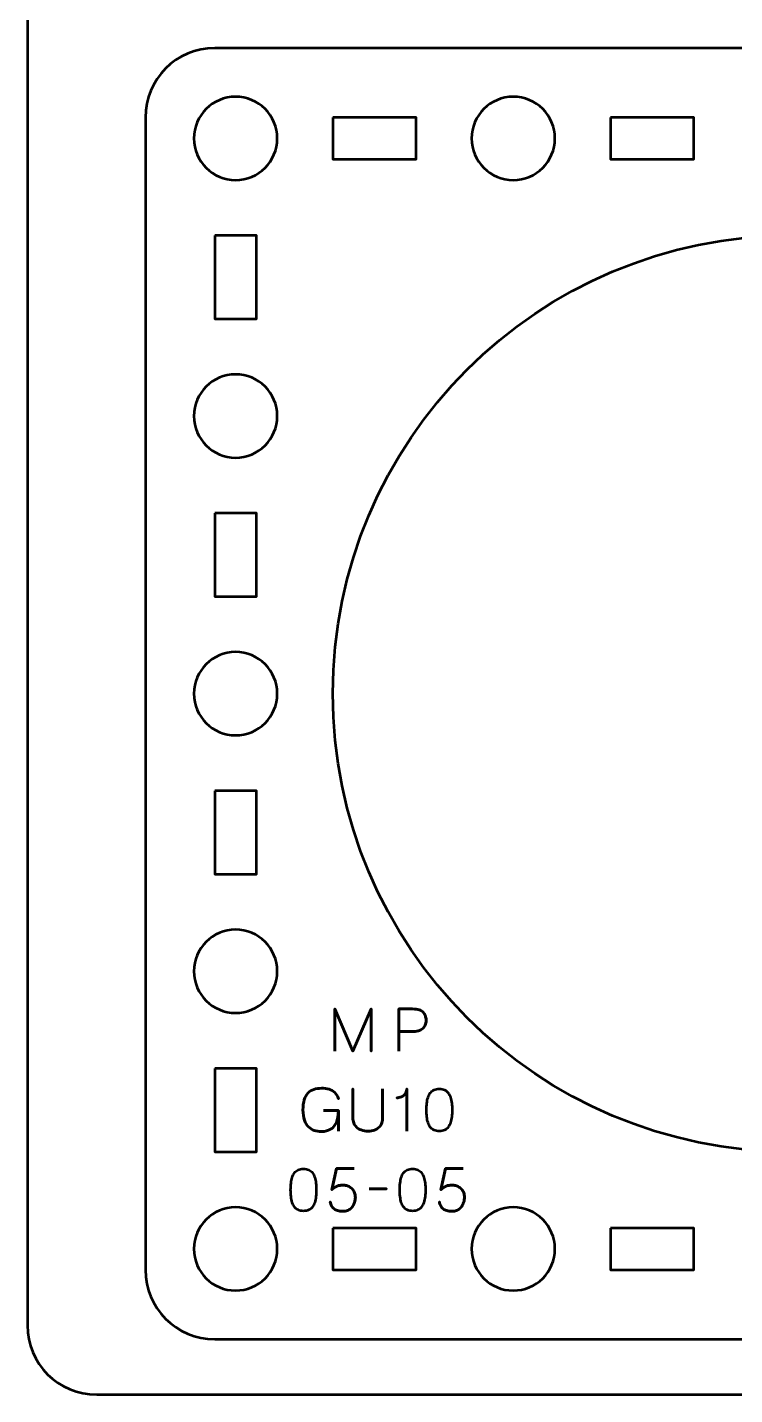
# Model space of a CAD drawing. Header units: centimetres. Extents: x -21 to 0, y -29.7 to 0.
# Drawn here: x -21 to -15.91, y -29.7 to -19.85 of the extents above; entities that cross this region are included whole.
import ezdxf

# ---------------------------------------------------------------- set-up
doc = ezdxf.new("R2010")
doc.units = ezdxf.units.CM
doc.header["$MEASUREMENT"] = 0
doc.layers.add('Layer 1', color=7, linetype='Continuous')

msp = doc.modelspace()

# ---------------------------------------------------------------- linework, layer by layer
at = {"layer": 'Layer 1', "color": 250, "lineweight": 53}
msp.add_ellipse((-15.5, -24.65), major_axis=(0, 3.3), ratio=1, dxfattribs=at)
at = {"layer": 'Layer 1', "color": 22, "lineweight": 53}
msp.add_open_spline([(-21.00003, -29.19996), (-21.00003, -29.19996), (-21.00003, -0.49992), (-21.00003, -0.49992), (-21.00003, -0.49992), (-21.00003, -0.22295), (-20.77694, 0.00004), (-20.49994, 0.00004), (-20.49994, 0.00004), (-20.49994, 0.00004), (-0.50008, 0.00004), (-0.50008, 0.00004), (-0.50008, 0.00004), (-0.22294, 0.00004), (0.00002, -0.22295), (0.00002, -0.49992), (0.00002, -0.49992), (0.00002, -0.49992), (0.00002, -29.19996), (0.00002, -29.19996), (0.00002, -29.19996), (0.00002, -29.47696), (-0.22294, -29.70005), (-0.50008, -29.70005), (-0.50008, -29.70005), (-0.50008, -29.70005), (-20.49994, -29.70005), (-20.49994, -29.70005), (-20.49994, -29.70005), (-20.77694, -29.70005), (-21.00003, -29.47696), (-21.00003, -29.19996)], degree=3, knots=[0, 0, 0, 0, 0.125, 0.125, 0.125, 0.125, 0.25, 0.25, 0.25, 0.25, 0.375, 0.375, 0.375, 0.375, 0.5, 0.5, 0.5, 0.5, 0.625, 0.625, 0.625, 0.625, 0.75, 0.75, 0.75, 0.75, 0.875, 0.875, 0.875, 0.875, 1, 1, 1, 1], dxfattribs=at)
at = {"layer": 'Layer 1', "color": 114, "lineweight": 53}
msp.add_open_spline([(-19.64995, -19.99995), (-19.64995, -19.99995), (-11.35005, -19.99995), (-11.35005, -19.99995), (-11.35005, -19.99995), (-11.07305, -19.99995), (-10.84995, -20.22305), (-10.84995, -20.50005), (-10.84995, -20.50005), (-10.84995, -20.50005), (-10.84995, -28.79995), (-10.84995, -28.79995), (-10.84995, -28.79995), (-10.84995, -29.07695), (-11.07305, -29.30005), (-11.35005, -29.30005), (-11.35005, -29.30005), (-11.35005, -29.30005), (-19.64995, -29.30005), (-19.64995, -29.30005), (-19.64995, -29.30005), (-19.92695, -29.30005), (-20.15005, -29.07695), (-20.15005, -28.79995), (-20.15005, -28.79995), (-20.15005, -28.79995), (-20.15005, -20.50005), (-20.15005, -20.50005), (-20.15005, -20.50005), (-20.15005, -20.22305), (-19.92695, -19.99995), (-19.64995, -19.99995)], degree=3, knots=[0, 0, 0, 0, 0.125, 0.125, 0.125, 0.125, 0.25, 0.25, 0.25, 0.25, 0.375, 0.375, 0.375, 0.375, 0.5, 0.5, 0.5, 0.5, 0.625, 0.625, 0.625, 0.625, 0.75, 0.75, 0.75, 0.75, 0.875, 0.875, 0.875, 0.875, 1, 1, 1, 1], dxfattribs=at)
at = {"layer": 'Layer 1', "lineweight": 53}
for points in [[(-19.20002, -20.64998), (-19.20002, -20.81575), (-19.33425, -20.94998), (-19.50002, -20.94998), (-19.50002, -20.94998), (-19.66568, -20.94998), (-19.80002, -20.81575), (-19.80002, -20.64998), (-19.80002, -20.64998), (-19.80002, -20.48432), (-19.66568, -20.34998), (-19.50002, -20.34998), (-19.50002, -20.34998), (-19.33425, -20.34998), (-19.20002, -20.48432), (-19.20002, -20.64998)], [(-17.19994, -20.64998), (-17.19994, -20.81575), (-17.33432, -20.94998), (-17.49995, -20.94998), (-17.49995, -20.94998), (-17.66572, -20.94998), (-17.79995, -20.81575), (-17.79995, -20.64998), (-17.79995, -20.64998), (-17.79995, -20.48432), (-17.66572, -20.34998), (-17.49995, -20.34998), (-17.49995, -20.34998), (-17.33432, -20.34998), (-17.19994, -20.48432), (-17.19994, -20.64998)], [(-18.8, -20.50005), (-18.8, -20.50005), (-18.2, -20.50005), (-18.2, -20.50005), (-18.2, -20.50005), (-18.2, -20.50005), (-18.2, -20.80005), (-18.2, -20.80005), (-18.2, -20.80005), (-18.2, -20.80005), (-18.8, -20.80005), (-18.8, -20.80005), (-18.8, -20.80005), (-18.8, -20.80005), (-18.8, -20.50005), (-18.8, -20.50005)], [(-16.80004, -20.50005), (-16.80004, -20.50005), (-16.20003, -20.50005), (-16.20003, -20.50005), (-16.20003, -20.50005), (-16.20003, -20.50005), (-16.20003, -20.80005), (-16.20003, -20.80005), (-16.20003, -20.80005), (-16.20003, -20.80005), (-16.80004, -20.80005), (-16.80004, -20.80005), (-16.80004, -20.80005), (-16.80004, -20.80005), (-16.80004, -20.50005), (-16.80004, -20.50005)], [(-19.64995, -21.35), (-19.64995, -21.35), (-19.34995, -21.35), (-19.34995, -21.35), (-19.34995, -21.35), (-19.34995, -21.35), (-19.34995, -21.95), (-19.34995, -21.95), (-19.34995, -21.95), (-19.34995, -21.95), (-19.64995, -21.95), (-19.64995, -21.95), (-19.64995, -21.95), (-19.64995, -21.95), (-19.64995, -21.35), (-19.64995, -21.35)], [(-19.20002, -22.65005), (-19.20002, -22.81568), (-19.33425, -22.95006), (-19.50002, -22.95006), (-19.50002, -22.95006), (-19.66568, -22.95006), (-19.80002, -22.81568), (-19.80002, -22.65005), (-19.80002, -22.65005), (-19.80002, -22.48428), (-19.66568, -22.35005), (-19.50002, -22.35005), (-19.50002, -22.35005), (-19.33425, -22.35005), (-19.20002, -22.48428), (-19.20002, -22.65005)], [(-19.64995, -23.34996), (-19.64995, -23.34996), (-19.34995, -23.34996), (-19.34995, -23.34996), (-19.34995, -23.34996), (-19.34995, -23.34996), (-19.34995, -23.94997), (-19.34995, -23.94997), (-19.34995, -23.94997), (-19.34995, -23.94997), (-19.64995, -23.94997), (-19.64995, -23.94997), (-19.64995, -23.94997), (-19.64995, -23.94997), (-19.64995, -23.34996), (-19.64995, -23.34996)], [(-19.20002, -24.64999), (-19.20002, -24.81564), (-19.33425, -24.94998), (-19.50002, -24.94998), (-19.50002, -24.94998), (-19.66568, -24.94998), (-19.80002, -24.81564), (-19.80002, -24.64999), (-19.80002, -24.64999), (-19.80002, -24.48436), (-19.66568, -24.34998), (-19.50002, -24.34998), (-19.50002, -24.34998), (-19.33425, -24.34998), (-19.20002, -24.48436), (-19.20002, -24.64999)], [(-19.64995, -25.35003), (-19.64995, -25.35003), (-19.34995, -25.35003), (-19.34995, -25.35003), (-19.34995, -25.35003), (-19.34995, -25.35003), (-19.34995, -25.95003), (-19.34995, -25.95003), (-19.34995, -25.95003), (-19.34995, -25.95003), (-19.64995, -25.95003), (-19.64995, -25.95003), (-19.64995, -25.95003), (-19.64995, -25.95003), (-19.64995, -25.35003), (-19.64995, -25.35003)], [(-19.20002, -26.64994), (-19.20002, -26.81571), (-19.33425, -26.94995), (-19.50002, -26.94995), (-19.50002, -26.94995), (-19.66568, -26.94995), (-19.80002, -26.81571), (-19.80002, -26.64994), (-19.80002, -26.64994), (-19.80002, -26.48428), (-19.66568, -26.34994), (-19.50002, -26.34994), (-19.50002, -26.34994), (-19.33425, -26.34994), (-19.20002, -26.48428), (-19.20002, -26.64994)], [(-19.64995, -27.35), (-19.64995, -27.35), (-19.34995, -27.35), (-19.34995, -27.35), (-19.34995, -27.35), (-19.34995, -27.35), (-19.34995, -27.95), (-19.34995, -27.95), (-19.34995, -27.95), (-19.34995, -27.95), (-19.64995, -27.95), (-19.64995, -27.95), (-19.64995, -27.95), (-19.64995, -27.95), (-19.64995, -27.35), (-19.64995, -27.35)], [(-19.20002, -28.65002), (-19.20002, -28.81565), (-19.33425, -28.95002), (-19.50002, -28.95002), (-19.50002, -28.95002), (-19.66568, -28.95002), (-19.80002, -28.81565), (-19.80002, -28.65002), (-19.80002, -28.65002), (-19.80002, -28.48425), (-19.66568, -28.35002), (-19.50002, -28.35002), (-19.50002, -28.35002), (-19.33425, -28.35002), (-19.20002, -28.48425), (-19.20002, -28.65002)], [(-17.19994, -28.65002), (-17.19994, -28.81565), (-17.33432, -28.95002), (-17.49995, -28.95002), (-17.49995, -28.95002), (-17.66572, -28.95002), (-17.79995, -28.81565), (-17.79995, -28.65002), (-17.79995, -28.65002), (-17.79995, -28.48425), (-17.66572, -28.35002), (-17.49995, -28.35002), (-17.49995, -28.35002), (-17.33432, -28.35002), (-17.19994, -28.48425), (-17.19994, -28.65002)], [(-18.8, -28.49995), (-18.8, -28.49995), (-18.2, -28.49995), (-18.2, -28.49995), (-18.2, -28.49995), (-18.2, -28.49995), (-18.2, -28.79995), (-18.2, -28.79995), (-18.2, -28.79995), (-18.2, -28.79995), (-18.8, -28.79995), (-18.8, -28.79995), (-18.8, -28.79995), (-18.8, -28.79995), (-18.8, -28.49995), (-18.8, -28.49995)], [(-16.80004, -28.49995), (-16.80004, -28.49995), (-16.20003, -28.49995), (-16.20003, -28.49995), (-16.20003, -28.49995), (-16.20003, -28.49995), (-16.20003, -28.79995), (-16.20003, -28.79995), (-16.20003, -28.79995), (-16.20003, -28.79995), (-16.80004, -28.79995), (-16.80004, -28.79995), (-16.80004, -28.79995), (-16.80004, -28.79995), (-16.80004, -28.49995), (-16.80004, -28.49995)]]:
    msp.add_open_spline(points, degree=3, knots=[0, 0, 0, 0, 0.25, 0.25, 0.25, 0.25, 0.5, 0.5, 0.5, 0.5, 0.75, 0.75, 0.75, 0.75, 1, 1, 1, 1], dxfattribs=at)
at = {"layer": 'Layer 1', "color": 30, "lineweight": 53}
for points, knots in [([(-18.78599, -27.22662), (-18.78599, -27.22662), (-18.78599, -26.9214), (-18.78599, -26.9214), (-18.78599, -26.9214), (-18.78599, -26.9214), (-18.65476, -27.22662), (-18.65476, -27.22662), (-18.65476, -27.22662), (-18.65476, -27.22662), (-18.5231, -26.9214), (-18.5231, -26.9214), (-18.5231, -26.9214), (-18.5231, -26.9214), (-18.5231, -27.22662), (-18.5231, -27.22662), (-18.5231, -27.22662), (-18.5231, -27.22662), (-18.5231, -26.9214), (-18.5231, -26.9214), (-18.5231, -26.9214), (-18.5231, -26.9214), (-18.65476, -27.22662), (-18.65476, -27.22662), (-18.65476, -27.22662), (-18.65476, -27.22662), (-18.78599, -26.9214), (-18.78599, -26.9214), (-18.78599, -26.9214), (-18.78599, -26.9214), (-18.78599, -27.22662), (-18.78599, -27.22662)], [0, 0, 0, 0, 0.125, 0.125, 0.125, 0.125, 0.25, 0.25, 0.25, 0.25, 0.375, 0.375, 0.375, 0.375, 0.5, 0.5, 0.5, 0.5, 0.625, 0.625, 0.625, 0.625, 0.75, 0.75, 0.75, 0.75, 0.875, 0.875, 0.875, 0.875, 1, 1, 1, 1]), ([(-18.32329, -27.22662), (-18.32329, -27.22662), (-18.32329, -26.9214), (-18.32329, -26.9214), (-18.32329, -26.9214), (-18.32329, -26.9214), (-18.22592, -26.9214), (-18.22592, -26.9214), (-18.22592, -26.9214), (-18.20645, -26.92147), (-18.19044, -26.92366), (-18.17781, -26.92789), (-18.17781, -26.92789), (-18.16525, -26.93205), (-18.15537, -26.93784), (-18.14824, -26.94518), (-18.14824, -26.94518), (-18.14112, -26.95244), (-18.13604, -26.96077), (-18.13293, -26.97015), (-18.13293, -26.97015), (-18.1299, -26.97954), (-18.12814, -26.98934), (-18.12771, -26.99972), (-18.12771, -26.99972), (-18.12722, -27.01009), (-18.12842, -27.02025), (-18.13124, -27.03012), (-18.13124, -27.03012), (-18.13413, -27.04), (-18.139, -27.04896), (-18.14599, -27.05701), (-18.14599, -27.05701), (-18.1529, -27.06505), (-18.16228, -27.07147), (-18.17407, -27.0762), (-18.17407, -27.0762), (-18.18585, -27.08099), (-18.20045, -27.08339), (-18.21788, -27.08353), (-18.21788, -27.08353), (-18.21788, -27.08353), (-18.32329, -27.08353), (-18.32329, -27.08353), (-18.32329, -27.08353), (-18.32329, -27.08353), (-18.21788, -27.08353), (-18.21788, -27.08353), (-18.21788, -27.08353), (-18.20081, -27.08339), (-18.18634, -27.08099), (-18.17463, -27.0762), (-18.17463, -27.0762), (-18.16285, -27.07147), (-18.15346, -27.06505), (-18.14641, -27.05701), (-18.14641, -27.05701), (-18.13942, -27.04896), (-18.13441, -27.04), (-18.13145, -27.03012), (-18.13145, -27.03012), (-18.12849, -27.02025), (-18.12722, -27.01009), (-18.12771, -26.99972), (-18.12771, -26.99972), (-18.12814, -26.98934), (-18.1299, -26.97954), (-18.13307, -26.97015), (-18.13307, -26.97015), (-18.13618, -26.96077), (-18.1414, -26.95244), (-18.14853, -26.94518), (-18.14853, -26.94518), (-18.15572, -26.93784), (-18.1656, -26.93205), (-18.17816, -26.92789), (-18.17816, -26.92789), (-18.19079, -26.92366), (-18.20666, -26.92147), (-18.22592, -26.9214), (-18.22592, -26.9214), (-18.22592, -26.9214), (-18.32329, -26.9214), (-18.32329, -26.9214), (-18.32329, -26.9214), (-18.32329, -26.9214), (-18.32329, -27.22662), (-18.32329, -27.22662)], [0, 0, 0, 0, 0.0454545, 0.0454545, 0.0454545, 0.0454545, 0.0909091, 0.0909091, 0.0909091, 0.0909091, 0.1363636, 0.1363636, 0.1363636, 0.1363636, 0.1818182, 0.1818182, 0.1818182, 0.1818182, 0.2272727, 0.2272727, 0.2272727, 0.2272727, 0.2727273, 0.2727273, 0.2727273, 0.2727273, 0.3181818, 0.3181818, 0.3181818, 0.3181818, 0.3636364, 0.3636364, 0.3636364, 0.3636364, 0.4090909, 0.4090909, 0.4090909, 0.4090909, 0.4545455, 0.4545455, 0.4545455, 0.4545455, 0.5, 0.5, 0.5, 0.5, 0.5454545, 0.5454545, 0.5454545, 0.5454545, 0.5909091, 0.5909091, 0.5909091, 0.5909091, 0.6363636, 0.6363636, 0.6363636, 0.6363636, 0.6818182, 0.6818182, 0.6818182, 0.6818182, 0.7272727, 0.7272727, 0.7272727, 0.7272727, 0.7727273, 0.7727273, 0.7727273, 0.7727273, 0.8181818, 0.8181818, 0.8181818, 0.8181818, 0.8636364, 0.8636364, 0.8636364, 0.8636364, 0.9090909, 0.9090909, 0.9090909, 0.9090909, 0.9545455, 0.9545455, 0.9545455, 0.9545455, 1, 1, 1, 1]), ([(-18.86769, -27.65376), (-18.86769, -27.65376), (-18.7589, -27.65376), (-18.7589, -27.65376), (-18.7589, -27.65376), (-18.75904, -27.68841), (-18.76398, -27.71684), (-18.77386, -27.73899), (-18.77386, -27.73899), (-18.78373, -27.76122), (-18.7977, -27.77759), (-18.81591, -27.78824), (-18.81591, -27.78824), (-18.83411, -27.79883), (-18.8557, -27.80412), (-18.88082, -27.80405), (-18.88082, -27.80405), (-18.89966, -27.80412), (-18.91715, -27.80151), (-18.93331, -27.79607), (-18.93331, -27.79607), (-18.94947, -27.79071), (-18.96365, -27.78196), (-18.97579, -27.7699), (-18.97579, -27.7699), (-18.98792, -27.75783), (-18.99745, -27.74189), (-19.00422, -27.72206), (-19.00422, -27.72206), (-19.01099, -27.70224), (-19.01445, -27.67789), (-19.01459, -27.64911), (-19.01459, -27.64911), (-19.01452, -27.62018), (-19.01149, -27.59577), (-19.00549, -27.57573), (-19.00549, -27.57573), (-18.99942, -27.55576), (-18.99067, -27.53968), (-18.9791, -27.52747), (-18.9791, -27.52747), (-18.9676, -27.51534), (-18.95356, -27.50652), (-18.93705, -27.50101), (-18.93705, -27.50101), (-18.92054, -27.49551), (-18.90184, -27.49283), (-18.88082, -27.4929), (-18.88082, -27.4929), (-18.86085, -27.49283), (-18.84293, -27.4953), (-18.82698, -27.50031), (-18.82698, -27.50031), (-18.81104, -27.50532), (-18.79735, -27.51336), (-18.78592, -27.52444), (-18.78592, -27.52444), (-18.77442, -27.53551), (-18.76546, -27.55012), (-18.7589, -27.56825), (-18.7589, -27.56825), (-18.76546, -27.55012), (-18.77442, -27.53551), (-18.78592, -27.52444), (-18.78592, -27.52444), (-18.79735, -27.51336), (-18.81104, -27.50532), (-18.82698, -27.50031), (-18.82698, -27.50031), (-18.84293, -27.4953), (-18.86085, -27.49283), (-18.88082, -27.4929), (-18.88082, -27.4929), (-18.90184, -27.49283), (-18.92054, -27.49551), (-18.93705, -27.50101), (-18.93705, -27.50101), (-18.95356, -27.50652), (-18.9676, -27.51534), (-18.9791, -27.52747), (-18.9791, -27.52747), (-18.99067, -27.53968), (-18.99942, -27.55576), (-19.00549, -27.57573), (-19.00549, -27.57573), (-19.01149, -27.59577), (-19.01452, -27.62018), (-19.01459, -27.64911), (-19.01459, -27.64911), (-19.01445, -27.67789), (-19.01099, -27.70224), (-19.00422, -27.72206), (-19.00422, -27.72206), (-18.99745, -27.74189), (-18.98792, -27.75783), (-18.97579, -27.7699), (-18.97579, -27.7699), (-18.96365, -27.78196), (-18.94947, -27.79071), (-18.93331, -27.79607), (-18.93331, -27.79607), (-18.91715, -27.80151), (-18.89966, -27.80412), (-18.88082, -27.80405), (-18.88082, -27.80405), (-18.8557, -27.80412), (-18.83411, -27.79883), (-18.81591, -27.78824), (-18.81591, -27.78824), (-18.7977, -27.77759), (-18.78373, -27.76122), (-18.77386, -27.73899), (-18.77386, -27.73899), (-18.76398, -27.71684), (-18.75904, -27.68841), (-18.7589, -27.65376), (-18.7589, -27.65376), (-18.7589, -27.65376), (-18.86769, -27.65376), (-18.86769, -27.65376)], [0, 0, 0, 0, 0.0333333, 0.0333333, 0.0333333, 0.0333333, 0.0666667, 0.0666667, 0.0666667, 0.0666667, 0.1, 0.1, 0.1, 0.1, 0.1333333, 0.1333333, 0.1333333, 0.1333333, 0.1666667, 0.1666667, 0.1666667, 0.1666667, 0.2, 0.2, 0.2, 0.2, 0.2333333, 0.2333333, 0.2333333, 0.2333333, 0.2666667, 0.2666667, 0.2666667, 0.2666667, 0.3, 0.3, 0.3, 0.3, 0.3333333, 0.3333333, 0.3333333, 0.3333333, 0.3666667, 0.3666667, 0.3666667, 0.3666667, 0.4, 0.4, 0.4, 0.4, 0.4333333, 0.4333333, 0.4333333, 0.4333333, 0.4666667, 0.4666667, 0.4666667, 0.4666667, 0.5, 0.5, 0.5, 0.5, 0.5333333, 0.5333333, 0.5333333, 0.5333333, 0.5666667, 0.5666667, 0.5666667, 0.5666667, 0.6, 0.6, 0.6, 0.6, 0.6333333, 0.6333333, 0.6333333, 0.6333333, 0.6666667, 0.6666667, 0.6666667, 0.6666667, 0.7, 0.7, 0.7, 0.7, 0.7333333, 0.7333333, 0.7333333, 0.7333333, 0.7666667, 0.7666667, 0.7666667, 0.7666667, 0.8, 0.8, 0.8, 0.8, 0.8333333, 0.8333333, 0.8333333, 0.8333333, 0.8666667, 0.8666667, 0.8666667, 0.8666667, 0.9, 0.9, 0.9, 0.9, 0.9333333, 0.9333333, 0.9333333, 0.9333333, 0.9666667, 0.9666667, 0.9666667, 0.9666667, 1, 1, 1, 1]), ([(-18.44055, -27.49629), (-18.44055, -27.49636), (-18.44055, -27.49868), (-18.44055, -27.5032), (-18.44055, -27.5032), (-18.44055, -27.50765), (-18.44055, -27.51385), (-18.44055, -27.52176), (-18.44055, -27.52176), (-18.44055, -27.52966), (-18.44055, -27.53869), (-18.44055, -27.54892), (-18.44055, -27.54892), (-18.44055, -27.55915), (-18.44055, -27.57002), (-18.44055, -27.58159), (-18.44055, -27.58159), (-18.44055, -27.59316), (-18.44055, -27.6048), (-18.44055, -27.61665), (-18.44055, -27.61665), (-18.44055, -27.62844), (-18.44055, -27.63987), (-18.44055, -27.65094), (-18.44055, -27.65094), (-18.44055, -27.66202), (-18.44055, -27.67218), (-18.44055, -27.68142), (-18.44055, -27.68142), (-18.44055, -27.69074), (-18.44055, -27.69857), (-18.44055, -27.70499), (-18.44055, -27.70499), (-18.44055, -27.71783), (-18.44253, -27.72996), (-18.44662, -27.74153), (-18.44662, -27.74153), (-18.45071, -27.75311), (-18.45699, -27.76341), (-18.46553, -27.77244), (-18.46553, -27.77244), (-18.47407, -27.78147), (-18.485, -27.7886), (-18.49841, -27.79375), (-18.49841, -27.79375), (-18.51181, -27.7989), (-18.52776, -27.80151), (-18.54638, -27.80151), (-18.54638, -27.80151), (-18.56501, -27.80108), (-18.58117, -27.7984), (-18.59479, -27.79346), (-18.59479, -27.79346), (-18.60847, -27.78845), (-18.61976, -27.78161), (-18.62872, -27.77293), (-18.62872, -27.77293), (-18.63768, -27.76425), (-18.64431, -27.75409), (-18.64869, -27.74259), (-18.64869, -27.74259), (-18.65299, -27.73102), (-18.65518, -27.71853), (-18.65518, -27.70499), (-18.65518, -27.70499), (-18.65518, -27.70499), (-18.65518, -27.49629), (-18.65518, -27.49629), (-18.65518, -27.49629), (-18.65518, -27.49629), (-18.65518, -27.70499), (-18.65518, -27.70499), (-18.65518, -27.70499), (-18.65518, -27.71853), (-18.65299, -27.73102), (-18.64869, -27.74259), (-18.64869, -27.74259), (-18.64431, -27.75409), (-18.63768, -27.76425), (-18.62872, -27.77293), (-18.62872, -27.77293), (-18.61976, -27.78161), (-18.60847, -27.78845), (-18.59479, -27.79346), (-18.59479, -27.79346), (-18.58117, -27.7984), (-18.56501, -27.80108), (-18.54638, -27.80151), (-18.54638, -27.80151), (-18.52776, -27.80151), (-18.51181, -27.7989), (-18.49841, -27.79375), (-18.49841, -27.79375), (-18.485, -27.7886), (-18.47407, -27.78147), (-18.46553, -27.77244), (-18.46553, -27.77244), (-18.45699, -27.76341), (-18.45071, -27.75311), (-18.44662, -27.74153), (-18.44662, -27.74153), (-18.44253, -27.72996), (-18.44055, -27.71783), (-18.44055, -27.70499), (-18.44055, -27.70499), (-18.44055, -27.69857), (-18.44055, -27.69074), (-18.44055, -27.68142), (-18.44055, -27.68142), (-18.44055, -27.67218), (-18.44055, -27.66202), (-18.44055, -27.65094), (-18.44055, -27.65094), (-18.44055, -27.63987), (-18.44055, -27.62844), (-18.44055, -27.61665), (-18.44055, -27.61665), (-18.44055, -27.6048), (-18.44055, -27.59316), (-18.44055, -27.58159), (-18.44055, -27.58159), (-18.44055, -27.57002), (-18.44055, -27.55915), (-18.44055, -27.54892), (-18.44055, -27.54892), (-18.44055, -27.53869), (-18.44055, -27.52966), (-18.44055, -27.52176), (-18.44055, -27.52176), (-18.44055, -27.51385), (-18.44055, -27.50765), (-18.44055, -27.5032), (-18.44055, -27.5032), (-18.44055, -27.49868), (-18.44055, -27.49636), (-18.44055, -27.49629)], [0, 0, 0, 0, 0.0294118, 0.0294118, 0.0294118, 0.0294118, 0.0588235, 0.0588235, 0.0588235, 0.0588235, 0.0882353, 0.0882353, 0.0882353, 0.0882353, 0.1176471, 0.1176471, 0.1176471, 0.1176471, 0.1470588, 0.1470588, 0.1470588, 0.1470588, 0.1764706, 0.1764706, 0.1764706, 0.1764706, 0.2058824, 0.2058824, 0.2058824, 0.2058824, 0.2352941, 0.2352941, 0.2352941, 0.2352941, 0.2647059, 0.2647059, 0.2647059, 0.2647059, 0.2941176, 0.2941176, 0.2941176, 0.2941176, 0.3235294, 0.3235294, 0.3235294, 0.3235294, 0.3529412, 0.3529412, 0.3529412, 0.3529412, 0.3823529, 0.3823529, 0.3823529, 0.3823529, 0.4117647, 0.4117647, 0.4117647, 0.4117647, 0.4411765, 0.4411765, 0.4411765, 0.4411765, 0.4705882, 0.4705882, 0.4705882, 0.4705882, 0.5, 0.5, 0.5, 0.5, 0.5294118, 0.5294118, 0.5294118, 0.5294118, 0.5588235, 0.5588235, 0.5588235, 0.5588235, 0.5882353, 0.5882353, 0.5882353, 0.5882353, 0.6176471, 0.6176471, 0.6176471, 0.6176471, 0.6470588, 0.6470588, 0.6470588, 0.6470588, 0.6764706, 0.6764706, 0.6764706, 0.6764706, 0.7058824, 0.7058824, 0.7058824, 0.7058824, 0.7352941, 0.7352941, 0.7352941, 0.7352941, 0.7647059, 0.7647059, 0.7647059, 0.7647059, 0.7941176, 0.7941176, 0.7941176, 0.7941176, 0.8235294, 0.8235294, 0.8235294, 0.8235294, 0.8529412, 0.8529412, 0.8529412, 0.8529412, 0.8823529, 0.8823529, 0.8823529, 0.8823529, 0.9117647, 0.9117647, 0.9117647, 0.9117647, 0.9411765, 0.9411765, 0.9411765, 0.9411765, 0.9705882, 0.9705882, 0.9705882, 0.9705882, 1, 1, 1, 1]), ([(-18.26698, -27.80193), (-18.26698, -27.80193), (-18.26698, -27.49671), (-18.26698, -27.49671), (-18.26698, -27.49671), (-18.26705, -27.50708), (-18.26889, -27.51597), (-18.27242, -27.52338), (-18.27242, -27.52338), (-18.27587, -27.53086), (-18.28046, -27.537), (-18.2861, -27.54193), (-18.2861, -27.54193), (-18.29175, -27.54687), (-18.29782, -27.55082), (-18.30431, -27.55379), (-18.30431, -27.55379), (-18.3108, -27.55668), (-18.31708, -27.55887), (-18.32315, -27.56021), (-18.32315, -27.56021), (-18.32928, -27.56162), (-18.33451, -27.56247), (-18.33895, -27.56275), (-18.33895, -27.56275), (-18.33451, -27.56247), (-18.32928, -27.56162), (-18.32315, -27.56021), (-18.32315, -27.56021), (-18.31708, -27.55887), (-18.3108, -27.55668), (-18.30431, -27.55379), (-18.30431, -27.55379), (-18.29782, -27.55082), (-18.29175, -27.54687), (-18.2861, -27.54193), (-18.2861, -27.54193), (-18.28046, -27.537), (-18.27587, -27.53086), (-18.27242, -27.52338), (-18.27242, -27.52338), (-18.26889, -27.51597), (-18.26705, -27.50708), (-18.26698, -27.49671), (-18.26698, -27.49671), (-18.26698, -27.49671), (-18.26698, -27.80193), (-18.26698, -27.80193)], [0, 0, 0, 0, 0.0833333, 0.0833333, 0.0833333, 0.0833333, 0.1666667, 0.1666667, 0.1666667, 0.1666667, 0.25, 0.25, 0.25, 0.25, 0.3333333, 0.3333333, 0.3333333, 0.3333333, 0.4166667, 0.4166667, 0.4166667, 0.4166667, 0.5, 0.5, 0.5, 0.5, 0.5833333, 0.5833333, 0.5833333, 0.5833333, 0.6666667, 0.6666667, 0.6666667, 0.6666667, 0.75, 0.75, 0.75, 0.75, 0.8333333, 0.8333333, 0.8333333, 0.8333333, 0.9166667, 0.9166667, 0.9166667, 0.9166667, 1, 1, 1, 1]), ([(-18.03246, -27.80193), (-18.01765, -27.80186), (-18.00488, -27.79925), (-17.99422, -27.79417), (-17.99422, -27.79417), (-17.98364, -27.78909), (-17.97482, -27.78182), (-17.96777, -27.77258), (-17.96777, -27.77258), (-17.96078, -27.76327), (-17.95528, -27.75226), (-17.95119, -27.73956), (-17.95119, -27.73956), (-17.94716, -27.72686), (-17.94427, -27.71296), (-17.94265, -27.69772), (-17.94265, -27.69772), (-17.94095, -27.68248), (-17.94011, -27.66646), (-17.94018, -27.64953), (-17.94018, -27.64953), (-17.94011, -27.63267), (-17.94095, -27.61665), (-17.94265, -27.60148), (-17.94265, -27.60148), (-17.94427, -27.58631), (-17.94716, -27.57234), (-17.95119, -27.55964), (-17.95119, -27.55964), (-17.95528, -27.54701), (-17.96078, -27.53601), (-17.96777, -27.52662), (-17.96777, -27.52662), (-17.97482, -27.51731), (-17.98364, -27.51004), (-17.99422, -27.50496), (-17.99422, -27.50496), (-18.00488, -27.49981), (-18.01765, -27.4972), (-18.03246, -27.49713), (-18.03246, -27.49713), (-18.04728, -27.4972), (-18.06005, -27.49981), (-18.07071, -27.50496), (-18.07071, -27.50496), (-18.08129, -27.51004), (-18.09011, -27.51731), (-18.09716, -27.52662), (-18.09716, -27.52662), (-18.10415, -27.53601), (-18.10965, -27.54701), (-18.11374, -27.55964), (-18.11374, -27.55964), (-18.11777, -27.57234), (-18.12066, -27.58631), (-18.12228, -27.60148), (-18.12228, -27.60148), (-18.12397, -27.61665), (-18.12482, -27.63267), (-18.12475, -27.64953), (-18.12475, -27.64953), (-18.12482, -27.66646), (-18.12397, -27.68248), (-18.12228, -27.69772), (-18.12228, -27.69772), (-18.12066, -27.71296), (-18.11777, -27.72686), (-18.11374, -27.73956), (-18.11374, -27.73956), (-18.10965, -27.75226), (-18.10415, -27.76327), (-18.09716, -27.77258), (-18.09716, -27.77258), (-18.09011, -27.78182), (-18.08129, -27.78909), (-18.07071, -27.79417), (-18.07071, -27.79417), (-18.06005, -27.79925), (-18.04728, -27.80186), (-18.03246, -27.80193)], [0, 0, 0, 0, 0.05, 0.05, 0.05, 0.05, 0.1, 0.1, 0.1, 0.1, 0.15, 0.15, 0.15, 0.15, 0.2, 0.2, 0.2, 0.2, 0.25, 0.25, 0.25, 0.25, 0.3, 0.3, 0.3, 0.3, 0.35, 0.35, 0.35, 0.35, 0.4, 0.4, 0.4, 0.4, 0.45, 0.45, 0.45, 0.45, 0.5, 0.5, 0.5, 0.5, 0.55, 0.55, 0.55, 0.55, 0.6, 0.6, 0.6, 0.6, 0.65, 0.65, 0.65, 0.65, 0.7, 0.7, 0.7, 0.7, 0.75, 0.75, 0.75, 0.75, 0.8, 0.8, 0.8, 0.8, 0.85, 0.85, 0.85, 0.85, 0.9, 0.9, 0.9, 0.9, 0.95, 0.95, 0.95, 0.95, 1, 1, 1, 1]), ([(-18.03246, -27.80193), (-18.01765, -27.80186), (-18.00488, -27.79925), (-17.99422, -27.79417), (-17.99422, -27.79417), (-17.98364, -27.78909), (-17.97482, -27.78182), (-17.96777, -27.77258), (-17.96777, -27.77258), (-17.96078, -27.76327), (-17.95528, -27.75226), (-17.95119, -27.73956), (-17.95119, -27.73956), (-17.94716, -27.72686), (-17.94427, -27.71296), (-17.94265, -27.69772), (-17.94265, -27.69772), (-17.94095, -27.68248), (-17.94011, -27.66646), (-17.94018, -27.64953), (-17.94018, -27.64953), (-17.94011, -27.63267), (-17.94095, -27.61665), (-17.94265, -27.60148), (-17.94265, -27.60148), (-17.94427, -27.58631), (-17.94716, -27.57234), (-17.95119, -27.55964), (-17.95119, -27.55964), (-17.95528, -27.54701), (-17.96078, -27.53601), (-17.96777, -27.52662), (-17.96777, -27.52662), (-17.97482, -27.51731), (-17.98364, -27.51004), (-17.99422, -27.50496), (-17.99422, -27.50496), (-18.00488, -27.49981), (-18.01765, -27.4972), (-18.03246, -27.49713), (-18.03246, -27.49713), (-18.04728, -27.4972), (-18.06005, -27.49981), (-18.07071, -27.50496), (-18.07071, -27.50496), (-18.08129, -27.51004), (-18.09011, -27.51731), (-18.09716, -27.52662), (-18.09716, -27.52662), (-18.10415, -27.53601), (-18.10965, -27.54701), (-18.11374, -27.55964), (-18.11374, -27.55964), (-18.11777, -27.57234), (-18.12066, -27.58631), (-18.12228, -27.60148), (-18.12228, -27.60148), (-18.12397, -27.61665), (-18.12482, -27.63267), (-18.12475, -27.64953), (-18.12475, -27.64953), (-18.12482, -27.66646), (-18.12397, -27.68248), (-18.12228, -27.69772), (-18.12228, -27.69772), (-18.12066, -27.71296), (-18.11777, -27.72686), (-18.11374, -27.73956), (-18.11374, -27.73956), (-18.10965, -27.75226), (-18.10415, -27.76327), (-18.09716, -27.77258), (-18.09716, -27.77258), (-18.09011, -27.78182), (-18.08129, -27.78909), (-18.07071, -27.79417), (-18.07071, -27.79417), (-18.06005, -27.79925), (-18.04728, -27.80186), (-18.03246, -27.80193)], [0, 0, 0, 0, 0.05, 0.05, 0.05, 0.05, 0.1, 0.1, 0.1, 0.1, 0.15, 0.15, 0.15, 0.15, 0.2, 0.2, 0.2, 0.2, 0.25, 0.25, 0.25, 0.25, 0.3, 0.3, 0.3, 0.3, 0.35, 0.35, 0.35, 0.35, 0.4, 0.4, 0.4, 0.4, 0.45, 0.45, 0.45, 0.45, 0.5, 0.5, 0.5, 0.5, 0.55, 0.55, 0.55, 0.55, 0.6, 0.6, 0.6, 0.6, 0.65, 0.65, 0.65, 0.65, 0.7, 0.7, 0.7, 0.7, 0.75, 0.75, 0.75, 0.75, 0.8, 0.8, 0.8, 0.8, 0.85, 0.85, 0.85, 0.85, 0.9, 0.9, 0.9, 0.9, 0.95, 0.95, 0.95, 0.95, 1, 1, 1, 1]), ([(-18.7589, -27.80193), (-18.7589, -27.80193), (-18.7589, -27.65376), (-18.7589, -27.65376), (-18.7589, -27.65376), (-18.7589, -27.65376), (-18.7589, -27.80193), (-18.7589, -27.80193)], [0, 0, 0, 0, 0.5, 0.5, 0.5, 0.5, 1, 1, 1, 1]), ([(-19.01099, -28.37724), (-18.99618, -28.37717), (-18.98341, -28.37456), (-18.97275, -28.36948), (-18.97275, -28.36948), (-18.96217, -28.3644), (-18.95335, -28.35713), (-18.9463, -28.34789), (-18.9463, -28.34789), (-18.93931, -28.33858), (-18.93381, -28.32757), (-18.92972, -28.31487), (-18.92972, -28.31487), (-18.92569, -28.30217), (-18.9228, -28.28827), (-18.92118, -28.27303), (-18.92118, -28.27303), (-18.91948, -28.25779), (-18.91864, -28.24177), (-18.91871, -28.22484), (-18.91871, -28.22484), (-18.91864, -28.20798), (-18.91948, -28.19196), (-18.92118, -28.17679), (-18.92118, -28.17679), (-18.9228, -28.16162), (-18.92569, -28.14765), (-18.92972, -28.13495), (-18.92972, -28.13495), (-18.93381, -28.12232), (-18.93931, -28.11132), (-18.9463, -28.10193), (-18.9463, -28.10193), (-18.95335, -28.09262), (-18.96217, -28.08535), (-18.97275, -28.08027), (-18.97275, -28.08027), (-18.98341, -28.07512), (-18.99618, -28.07251), (-19.01099, -28.07244), (-19.01099, -28.07244), (-19.02581, -28.07251), (-19.03858, -28.07512), (-19.04924, -28.08027), (-19.04924, -28.08027), (-19.05982, -28.08535), (-19.06864, -28.09262), (-19.07569, -28.10193), (-19.07569, -28.10193), (-19.08268, -28.11132), (-19.08818, -28.12232), (-19.09227, -28.13495), (-19.09227, -28.13495), (-19.0963, -28.14765), (-19.09919, -28.16162), (-19.10081, -28.17679), (-19.10081, -28.17679), (-19.1025, -28.19196), (-19.10335, -28.20798), (-19.10328, -28.22484), (-19.10328, -28.22484), (-19.10335, -28.24177), (-19.1025, -28.25779), (-19.10081, -28.27303), (-19.10081, -28.27303), (-19.09919, -28.28827), (-19.0963, -28.30217), (-19.09227, -28.31487), (-19.09227, -28.31487), (-19.08818, -28.32757), (-19.08268, -28.33858), (-19.07569, -28.34789), (-19.07569, -28.34789), (-19.06864, -28.35713), (-19.05982, -28.3644), (-19.04924, -28.36948), (-19.04924, -28.36948), (-19.03858, -28.37456), (-19.02581, -28.37717), (-19.01099, -28.37724)], [0, 0, 0, 0, 0.05, 0.05, 0.05, 0.05, 0.1, 0.1, 0.1, 0.1, 0.15, 0.15, 0.15, 0.15, 0.2, 0.2, 0.2, 0.2, 0.25, 0.25, 0.25, 0.25, 0.3, 0.3, 0.3, 0.3, 0.35, 0.35, 0.35, 0.35, 0.4, 0.4, 0.4, 0.4, 0.45, 0.45, 0.45, 0.45, 0.5, 0.5, 0.5, 0.5, 0.55, 0.55, 0.55, 0.55, 0.6, 0.6, 0.6, 0.6, 0.65, 0.65, 0.65, 0.65, 0.7, 0.7, 0.7, 0.7, 0.75, 0.75, 0.75, 0.75, 0.8, 0.8, 0.8, 0.8, 0.85, 0.85, 0.85, 0.85, 0.9, 0.9, 0.9, 0.9, 0.95, 0.95, 0.95, 0.95, 1, 1, 1, 1]), ([(-19.01099, -28.37724), (-18.99618, -28.37717), (-18.98341, -28.37456), (-18.97275, -28.36948), (-18.97275, -28.36948), (-18.96217, -28.3644), (-18.95335, -28.35713), (-18.9463, -28.34789), (-18.9463, -28.34789), (-18.93931, -28.33858), (-18.93381, -28.32757), (-18.92972, -28.31487), (-18.92972, -28.31487), (-18.92569, -28.30217), (-18.9228, -28.28827), (-18.92118, -28.27303), (-18.92118, -28.27303), (-18.91948, -28.25779), (-18.91864, -28.24177), (-18.91871, -28.22484), (-18.91871, -28.22484), (-18.91864, -28.20798), (-18.91948, -28.19196), (-18.92118, -28.17679), (-18.92118, -28.17679), (-18.9228, -28.16162), (-18.92569, -28.14765), (-18.92972, -28.13495), (-18.92972, -28.13495), (-18.93381, -28.12232), (-18.93931, -28.11132), (-18.9463, -28.10193), (-18.9463, -28.10193), (-18.95335, -28.09262), (-18.96217, -28.08535), (-18.97275, -28.08027), (-18.97275, -28.08027), (-18.98341, -28.07512), (-18.99618, -28.07251), (-19.01099, -28.07244), (-19.01099, -28.07244), (-19.02581, -28.07251), (-19.03858, -28.07512), (-19.04924, -28.08027), (-19.04924, -28.08027), (-19.05982, -28.08535), (-19.06864, -28.09262), (-19.07569, -28.10193), (-19.07569, -28.10193), (-19.08268, -28.11132), (-19.08818, -28.12232), (-19.09227, -28.13495), (-19.09227, -28.13495), (-19.0963, -28.14765), (-19.09919, -28.16162), (-19.10081, -28.17679), (-19.10081, -28.17679), (-19.1025, -28.19196), (-19.10335, -28.20798), (-19.10328, -28.22484), (-19.10328, -28.22484), (-19.10335, -28.24177), (-19.1025, -28.25779), (-19.10081, -28.27303), (-19.10081, -28.27303), (-19.09919, -28.28827), (-19.0963, -28.30217), (-19.09227, -28.31487), (-19.09227, -28.31487), (-19.08818, -28.32757), (-19.08268, -28.33858), (-19.07569, -28.34789), (-19.07569, -28.34789), (-19.06864, -28.35713), (-19.05982, -28.3644), (-19.04924, -28.36948), (-19.04924, -28.36948), (-19.03858, -28.37456), (-19.02581, -28.37717), (-19.01099, -28.37724)], [0, 0, 0, 0, 0.05, 0.05, 0.05, 0.05, 0.1, 0.1, 0.1, 0.1, 0.15, 0.15, 0.15, 0.15, 0.2, 0.2, 0.2, 0.2, 0.25, 0.25, 0.25, 0.25, 0.3, 0.3, 0.3, 0.3, 0.35, 0.35, 0.35, 0.35, 0.4, 0.4, 0.4, 0.4, 0.45, 0.45, 0.45, 0.45, 0.5, 0.5, 0.5, 0.5, 0.55, 0.55, 0.55, 0.55, 0.6, 0.6, 0.6, 0.6, 0.65, 0.65, 0.65, 0.65, 0.7, 0.7, 0.7, 0.7, 0.75, 0.75, 0.75, 0.75, 0.8, 0.8, 0.8, 0.8, 0.85, 0.85, 0.85, 0.85, 0.9, 0.9, 0.9, 0.9, 0.95, 0.95, 0.95, 0.95, 1, 1, 1, 1]), ([(-18.64693, -28.07202), (-18.64693, -28.07202), (-18.77393, -28.07202), (-18.77393, -28.07202), (-18.77393, -28.07202), (-18.77393, -28.07202), (-18.8078, -28.22357), (-18.8078, -28.22357), (-18.8078, -28.22357), (-18.80187, -28.21849), (-18.79623, -28.21391), (-18.79079, -28.20988), (-18.79079, -28.20988), (-18.78543, -28.20586), (-18.77979, -28.20248), (-18.77379, -28.19965), (-18.77379, -28.19965), (-18.76786, -28.19683), (-18.76109, -28.19471), (-18.75347, -28.19323), (-18.75347, -28.19323), (-18.74592, -28.19175), (-18.73689, -28.19097), (-18.72652, -28.19097), (-18.72652, -28.19097), (-18.71805, -28.19097), (-18.70958, -28.1921), (-18.70112, -28.19443), (-18.70112, -28.19443), (-18.69265, -28.19669), (-18.68461, -28.20015), (-18.67699, -28.20473), (-18.67699, -28.20473), (-18.6693, -28.20939), (-18.66252, -28.21518), (-18.6566, -28.22216), (-18.6566, -28.22216), (-18.6506, -28.22915), (-18.64587, -28.23733), (-18.64249, -28.24671), (-18.64249, -28.24671), (-18.63903, -28.2561), (-18.63727, -28.26675), (-18.6372, -28.2786), (-18.6372, -28.2786), (-18.63712, -28.28298), (-18.63762, -28.28848), (-18.63861, -28.29497), (-18.63861, -28.29497), (-18.63952, -28.30146), (-18.64122, -28.30852), (-18.64362, -28.316), (-18.64362, -28.316), (-18.64601, -28.32348), (-18.6494, -28.33089), (-18.6537, -28.33822), (-18.6537, -28.33822), (-18.65801, -28.34556), (-18.66351, -28.35226), (-18.67014, -28.35833), (-18.67014, -28.35833), (-18.67678, -28.3644), (-18.68482, -28.36927), (-18.6942, -28.37294), (-18.6942, -28.37294), (-18.70366, -28.37653), (-18.71474, -28.37844), (-18.72736, -28.37851), (-18.72736, -28.37851), (-18.74246, -28.37844), (-18.75516, -28.37682), (-18.76546, -28.37378), (-18.76546, -28.37378), (-18.77577, -28.37068), (-18.78416, -28.36666), (-18.79065, -28.36158), (-18.79065, -28.36158), (-18.79721, -28.3565), (-18.80229, -28.35092), (-18.80596, -28.34486), (-18.80596, -28.34486), (-18.80963, -28.33879), (-18.81238, -28.33272), (-18.81422, -28.32665), (-18.81422, -28.32665), (-18.81605, -28.32058), (-18.81746, -28.31501), (-18.81838, -28.30993), (-18.81838, -28.30993), (-18.81746, -28.31501), (-18.81605, -28.32058), (-18.81422, -28.32665), (-18.81422, -28.32665), (-18.81238, -28.33272), (-18.80963, -28.33879), (-18.80596, -28.34486), (-18.80596, -28.34486), (-18.80229, -28.35092), (-18.79721, -28.3565), (-18.79065, -28.36158), (-18.79065, -28.36158), (-18.78416, -28.36666), (-18.77577, -28.37068), (-18.76546, -28.37378), (-18.76546, -28.37378), (-18.75516, -28.37682), (-18.74246, -28.37844), (-18.72736, -28.37851), (-18.72736, -28.37851), (-18.71474, -28.37844), (-18.70366, -28.37653), (-18.6942, -28.37294), (-18.6942, -28.37294), (-18.68482, -28.36927), (-18.67678, -28.3644), (-18.67014, -28.35833), (-18.67014, -28.35833), (-18.66351, -28.35226), (-18.65801, -28.34556), (-18.6537, -28.33822), (-18.6537, -28.33822), (-18.6494, -28.33089), (-18.64601, -28.32348), (-18.64362, -28.316), (-18.64362, -28.316), (-18.64122, -28.30852), (-18.63952, -28.30146), (-18.63861, -28.29497), (-18.63861, -28.29497), (-18.63762, -28.28848), (-18.63712, -28.28298), (-18.6372, -28.2786), (-18.6372, -28.2786), (-18.63727, -28.26675), (-18.63903, -28.2561), (-18.64249, -28.24671), (-18.64249, -28.24671), (-18.64587, -28.23733), (-18.6506, -28.22915), (-18.6566, -28.22216), (-18.6566, -28.22216), (-18.66252, -28.21518), (-18.6693, -28.20939), (-18.67699, -28.20473), (-18.67699, -28.20473), (-18.68461, -28.20015), (-18.69265, -28.19669), (-18.70112, -28.19443), (-18.70112, -28.19443), (-18.70958, -28.1921), (-18.71805, -28.19097), (-18.72652, -28.19097), (-18.72652, -28.19097), (-18.73689, -28.19097), (-18.74592, -28.19175), (-18.75347, -28.19323), (-18.75347, -28.19323), (-18.76109, -28.19471), (-18.76786, -28.19683), (-18.77379, -28.19965), (-18.77379, -28.19965), (-18.77979, -28.20248), (-18.78543, -28.20586), (-18.79079, -28.20988), (-18.79079, -28.20988), (-18.79623, -28.21391), (-18.80187, -28.21849), (-18.8078, -28.22357), (-18.8078, -28.22357), (-18.8078, -28.22357), (-18.77393, -28.07202), (-18.77393, -28.07202), (-18.77393, -28.07202), (-18.77393, -28.07202), (-18.64693, -28.07202), (-18.64693, -28.07202)], [0, 0, 0, 0, 0.0227273, 0.0227273, 0.0227273, 0.0227273, 0.0454545, 0.0454545, 0.0454545, 0.0454545, 0.0681818, 0.0681818, 0.0681818, 0.0681818, 0.0909091, 0.0909091, 0.0909091, 0.0909091, 0.1136364, 0.1136364, 0.1136364, 0.1136364, 0.1363636, 0.1363636, 0.1363636, 0.1363636, 0.1590909, 0.1590909, 0.1590909, 0.1590909, 0.1818182, 0.1818182, 0.1818182, 0.1818182, 0.2045455, 0.2045455, 0.2045455, 0.2045455, 0.2272727, 0.2272727, 0.2272727, 0.2272727, 0.25, 0.25, 0.25, 0.25, 0.2727273, 0.2727273, 0.2727273, 0.2727273, 0.2954545, 0.2954545, 0.2954545, 0.2954545, 0.3181818, 0.3181818, 0.3181818, 0.3181818, 0.3409091, 0.3409091, 0.3409091, 0.3409091, 0.3636364, 0.3636364, 0.3636364, 0.3636364, 0.3863636, 0.3863636, 0.3863636, 0.3863636, 0.4090909, 0.4090909, 0.4090909, 0.4090909, 0.4318182, 0.4318182, 0.4318182, 0.4318182, 0.4545455, 0.4545455, 0.4545455, 0.4545455, 0.4772727, 0.4772727, 0.4772727, 0.4772727, 0.5, 0.5, 0.5, 0.5, 0.5227273, 0.5227273, 0.5227273, 0.5227273, 0.5454545, 0.5454545, 0.5454545, 0.5454545, 0.5681818, 0.5681818, 0.5681818, 0.5681818, 0.5909091, 0.5909091, 0.5909091, 0.5909091, 0.6136364, 0.6136364, 0.6136364, 0.6136364, 0.6363636, 0.6363636, 0.6363636, 0.6363636, 0.6590909, 0.6590909, 0.6590909, 0.6590909, 0.6818182, 0.6818182, 0.6818182, 0.6818182, 0.7045455, 0.7045455, 0.7045455, 0.7045455, 0.7272727, 0.7272727, 0.7272727, 0.7272727, 0.75, 0.75, 0.75, 0.75, 0.7727273, 0.7727273, 0.7727273, 0.7727273, 0.7954545, 0.7954545, 0.7954545, 0.7954545, 0.8181818, 0.8181818, 0.8181818, 0.8181818, 0.8409091, 0.8409091, 0.8409091, 0.8409091, 0.8636364, 0.8636364, 0.8636364, 0.8636364, 0.8863636, 0.8863636, 0.8863636, 0.8863636, 0.9090909, 0.9090909, 0.9090909, 0.9090909, 0.9318182, 0.9318182, 0.9318182, 0.9318182, 0.9545455, 0.9545455, 0.9545455, 0.9545455, 0.9772727, 0.9772727, 0.9772727, 0.9772727, 1, 1, 1, 1]), ([(-18.22487, -28.37724), (-18.21006, -28.37717), (-18.19729, -28.37456), (-18.18663, -28.36948), (-18.18663, -28.36948), (-18.17605, -28.3644), (-18.16723, -28.35713), (-18.16018, -28.34789), (-18.16018, -28.34789), (-18.15319, -28.33858), (-18.14769, -28.32757), (-18.1436, -28.31487), (-18.1436, -28.31487), (-18.13957, -28.30217), (-18.13668, -28.28827), (-18.13506, -28.27303), (-18.13506, -28.27303), (-18.13336, -28.25779), (-18.13252, -28.24177), (-18.13259, -28.22484), (-18.13259, -28.22484), (-18.13252, -28.20798), (-18.13336, -28.19196), (-18.13506, -28.17679), (-18.13506, -28.17679), (-18.13668, -28.16162), (-18.13957, -28.14765), (-18.1436, -28.13495), (-18.1436, -28.13495), (-18.14769, -28.12232), (-18.15319, -28.11132), (-18.16018, -28.10193), (-18.16018, -28.10193), (-18.16723, -28.09262), (-18.17605, -28.08535), (-18.18663, -28.08027), (-18.18663, -28.08027), (-18.19729, -28.07512), (-18.21006, -28.07251), (-18.22487, -28.07244), (-18.22487, -28.07244), (-18.23969, -28.07251), (-18.25246, -28.07512), (-18.26312, -28.08027), (-18.26312, -28.08027), (-18.2737, -28.08535), (-18.28252, -28.09262), (-18.28957, -28.10193), (-18.28957, -28.10193), (-18.29656, -28.11132), (-18.30206, -28.12232), (-18.30615, -28.13495), (-18.30615, -28.13495), (-18.31018, -28.14765), (-18.31307, -28.16162), (-18.31469, -28.17679), (-18.31469, -28.17679), (-18.31638, -28.19196), (-18.31723, -28.20798), (-18.31716, -28.22484), (-18.31716, -28.22484), (-18.31723, -28.24177), (-18.31638, -28.25779), (-18.31469, -28.27303), (-18.31469, -28.27303), (-18.31307, -28.28827), (-18.31018, -28.30217), (-18.30615, -28.31487), (-18.30615, -28.31487), (-18.30206, -28.32757), (-18.29656, -28.33858), (-18.28957, -28.34789), (-18.28957, -28.34789), (-18.28252, -28.35713), (-18.2737, -28.3644), (-18.26312, -28.36948), (-18.26312, -28.36948), (-18.25246, -28.37456), (-18.23969, -28.37717), (-18.22487, -28.37724)], [0, 0, 0, 0, 0.05, 0.05, 0.05, 0.05, 0.1, 0.1, 0.1, 0.1, 0.15, 0.15, 0.15, 0.15, 0.2, 0.2, 0.2, 0.2, 0.25, 0.25, 0.25, 0.25, 0.3, 0.3, 0.3, 0.3, 0.35, 0.35, 0.35, 0.35, 0.4, 0.4, 0.4, 0.4, 0.45, 0.45, 0.45, 0.45, 0.5, 0.5, 0.5, 0.5, 0.55, 0.55, 0.55, 0.55, 0.6, 0.6, 0.6, 0.6, 0.65, 0.65, 0.65, 0.65, 0.7, 0.7, 0.7, 0.7, 0.75, 0.75, 0.75, 0.75, 0.8, 0.8, 0.8, 0.8, 0.85, 0.85, 0.85, 0.85, 0.9, 0.9, 0.9, 0.9, 0.95, 0.95, 0.95, 0.95, 1, 1, 1, 1]), ([(-18.22487, -28.37724), (-18.21006, -28.37717), (-18.19729, -28.37456), (-18.18663, -28.36948), (-18.18663, -28.36948), (-18.17605, -28.3644), (-18.16723, -28.35713), (-18.16018, -28.34789), (-18.16018, -28.34789), (-18.15319, -28.33858), (-18.14769, -28.32757), (-18.1436, -28.31487), (-18.1436, -28.31487), (-18.13957, -28.30217), (-18.13668, -28.28827), (-18.13506, -28.27303), (-18.13506, -28.27303), (-18.13336, -28.25779), (-18.13252, -28.24177), (-18.13259, -28.22484), (-18.13259, -28.22484), (-18.13252, -28.20798), (-18.13336, -28.19196), (-18.13506, -28.17679), (-18.13506, -28.17679), (-18.13668, -28.16162), (-18.13957, -28.14765), (-18.1436, -28.13495), (-18.1436, -28.13495), (-18.14769, -28.12232), (-18.15319, -28.11132), (-18.16018, -28.10193), (-18.16018, -28.10193), (-18.16723, -28.09262), (-18.17605, -28.08535), (-18.18663, -28.08027), (-18.18663, -28.08027), (-18.19729, -28.07512), (-18.21006, -28.07251), (-18.22487, -28.07244), (-18.22487, -28.07244), (-18.23969, -28.07251), (-18.25246, -28.07512), (-18.26312, -28.08027), (-18.26312, -28.08027), (-18.2737, -28.08535), (-18.28252, -28.09262), (-18.28957, -28.10193), (-18.28957, -28.10193), (-18.29656, -28.11132), (-18.30206, -28.12232), (-18.30615, -28.13495), (-18.30615, -28.13495), (-18.31018, -28.14765), (-18.31307, -28.16162), (-18.31469, -28.17679), (-18.31469, -28.17679), (-18.31638, -28.19196), (-18.31723, -28.20798), (-18.31716, -28.22484), (-18.31716, -28.22484), (-18.31723, -28.24177), (-18.31638, -28.25779), (-18.31469, -28.27303), (-18.31469, -28.27303), (-18.31307, -28.28827), (-18.31018, -28.30217), (-18.30615, -28.31487), (-18.30615, -28.31487), (-18.30206, -28.32757), (-18.29656, -28.33858), (-18.28957, -28.34789), (-18.28957, -28.34789), (-18.28252, -28.35713), (-18.2737, -28.3644), (-18.26312, -28.36948), (-18.26312, -28.36948), (-18.25246, -28.37456), (-18.23969, -28.37717), (-18.22487, -28.37724)], [0, 0, 0, 0, 0.05, 0.05, 0.05, 0.05, 0.1, 0.1, 0.1, 0.1, 0.15, 0.15, 0.15, 0.15, 0.2, 0.2, 0.2, 0.2, 0.25, 0.25, 0.25, 0.25, 0.3, 0.3, 0.3, 0.3, 0.35, 0.35, 0.35, 0.35, 0.4, 0.4, 0.4, 0.4, 0.45, 0.45, 0.45, 0.45, 0.5, 0.5, 0.5, 0.5, 0.55, 0.55, 0.55, 0.55, 0.6, 0.6, 0.6, 0.6, 0.65, 0.65, 0.65, 0.65, 0.7, 0.7, 0.7, 0.7, 0.75, 0.75, 0.75, 0.75, 0.8, 0.8, 0.8, 0.8, 0.85, 0.85, 0.85, 0.85, 0.9, 0.9, 0.9, 0.9, 0.95, 0.95, 0.95, 0.95, 1, 1, 1, 1]), ([(-17.86081, -28.07202), (-17.86081, -28.07202), (-17.98781, -28.07202), (-17.98781, -28.07202), (-17.98781, -28.07202), (-17.98781, -28.07202), (-18.02168, -28.22357), (-18.02168, -28.22357), (-18.02168, -28.22357), (-18.01575, -28.21849), (-18.01011, -28.21391), (-18.00467, -28.20988), (-18.00467, -28.20988), (-17.99931, -28.20586), (-17.99367, -28.20248), (-17.98767, -28.19965), (-17.98767, -28.19965), (-17.98174, -28.19683), (-17.97497, -28.19471), (-17.96735, -28.19323), (-17.96735, -28.19323), (-17.9598, -28.19175), (-17.95077, -28.19097), (-17.9404, -28.19097), (-17.9404, -28.19097), (-17.93193, -28.19097), (-17.92346, -28.1921), (-17.915, -28.19443), (-17.915, -28.19443), (-17.90653, -28.19669), (-17.89849, -28.20015), (-17.89087, -28.20473), (-17.89087, -28.20473), (-17.88318, -28.20939), (-17.8764, -28.21518), (-17.87048, -28.22216), (-17.87048, -28.22216), (-17.86448, -28.22915), (-17.85975, -28.23733), (-17.85637, -28.24671), (-17.85637, -28.24671), (-17.85291, -28.2561), (-17.85115, -28.26675), (-17.85108, -28.2786), (-17.85108, -28.2786), (-17.851, -28.28298), (-17.8515, -28.28848), (-17.85249, -28.29497), (-17.85249, -28.29497), (-17.8534, -28.30146), (-17.8551, -28.30852), (-17.8575, -28.316), (-17.8575, -28.316), (-17.85989, -28.32348), (-17.86328, -28.33089), (-17.86758, -28.33822), (-17.86758, -28.33822), (-17.87189, -28.34556), (-17.87739, -28.35226), (-17.88402, -28.35833), (-17.88402, -28.35833), (-17.89066, -28.3644), (-17.8987, -28.36927), (-17.90808, -28.37294), (-17.90808, -28.37294), (-17.91754, -28.37653), (-17.92862, -28.37844), (-17.94124, -28.37851), (-17.94124, -28.37851), (-17.95634, -28.37844), (-17.96904, -28.37682), (-17.97934, -28.37378), (-17.97934, -28.37378), (-17.98965, -28.37068), (-17.99804, -28.36666), (-18.00453, -28.36158), (-18.00453, -28.36158), (-18.01109, -28.3565), (-18.01617, -28.35092), (-18.01984, -28.34486), (-18.01984, -28.34486), (-18.02351, -28.33879), (-18.02626, -28.33272), (-18.0281, -28.32665), (-18.0281, -28.32665), (-18.02993, -28.32058), (-18.03134, -28.31501), (-18.03226, -28.30993), (-18.03226, -28.30993), (-18.03134, -28.31501), (-18.02993, -28.32058), (-18.0281, -28.32665), (-18.0281, -28.32665), (-18.02626, -28.33272), (-18.02351, -28.33879), (-18.01984, -28.34486), (-18.01984, -28.34486), (-18.01617, -28.35092), (-18.01109, -28.3565), (-18.00453, -28.36158), (-18.00453, -28.36158), (-17.99804, -28.36666), (-17.98965, -28.37068), (-17.97934, -28.37378), (-17.97934, -28.37378), (-17.96904, -28.37682), (-17.95634, -28.37844), (-17.94124, -28.37851), (-17.94124, -28.37851), (-17.92862, -28.37844), (-17.91754, -28.37653), (-17.90808, -28.37294), (-17.90808, -28.37294), (-17.8987, -28.36927), (-17.89066, -28.3644), (-17.88402, -28.35833), (-17.88402, -28.35833), (-17.87739, -28.35226), (-17.87189, -28.34556), (-17.86758, -28.33822), (-17.86758, -28.33822), (-17.86328, -28.33089), (-17.85989, -28.32348), (-17.8575, -28.316), (-17.8575, -28.316), (-17.8551, -28.30852), (-17.8534, -28.30146), (-17.85249, -28.29497), (-17.85249, -28.29497), (-17.8515, -28.28848), (-17.851, -28.28298), (-17.85108, -28.2786), (-17.85108, -28.2786), (-17.85115, -28.26675), (-17.85291, -28.2561), (-17.85637, -28.24671), (-17.85637, -28.24671), (-17.85975, -28.23733), (-17.86448, -28.22915), (-17.87048, -28.22216), (-17.87048, -28.22216), (-17.8764, -28.21518), (-17.88318, -28.20939), (-17.89087, -28.20473), (-17.89087, -28.20473), (-17.89849, -28.20015), (-17.90653, -28.19669), (-17.915, -28.19443), (-17.915, -28.19443), (-17.92346, -28.1921), (-17.93193, -28.19097), (-17.9404, -28.19097), (-17.9404, -28.19097), (-17.95077, -28.19097), (-17.9598, -28.19175), (-17.96735, -28.19323), (-17.96735, -28.19323), (-17.97497, -28.19471), (-17.98174, -28.19683), (-17.98767, -28.19965), (-17.98767, -28.19965), (-17.99367, -28.20248), (-17.99931, -28.20586), (-18.00467, -28.20988), (-18.00467, -28.20988), (-18.01011, -28.21391), (-18.01575, -28.21849), (-18.02168, -28.22357), (-18.02168, -28.22357), (-18.02168, -28.22357), (-17.98781, -28.07202), (-17.98781, -28.07202), (-17.98781, -28.07202), (-17.98781, -28.07202), (-17.86081, -28.07202), (-17.86081, -28.07202)], [0, 0, 0, 0, 0.0227273, 0.0227273, 0.0227273, 0.0227273, 0.0454545, 0.0454545, 0.0454545, 0.0454545, 0.0681818, 0.0681818, 0.0681818, 0.0681818, 0.0909091, 0.0909091, 0.0909091, 0.0909091, 0.1136364, 0.1136364, 0.1136364, 0.1136364, 0.1363636, 0.1363636, 0.1363636, 0.1363636, 0.1590909, 0.1590909, 0.1590909, 0.1590909, 0.1818182, 0.1818182, 0.1818182, 0.1818182, 0.2045455, 0.2045455, 0.2045455, 0.2045455, 0.2272727, 0.2272727, 0.2272727, 0.2272727, 0.25, 0.25, 0.25, 0.25, 0.2727273, 0.2727273, 0.2727273, 0.2727273, 0.2954545, 0.2954545, 0.2954545, 0.2954545, 0.3181818, 0.3181818, 0.3181818, 0.3181818, 0.3409091, 0.3409091, 0.3409091, 0.3409091, 0.3636364, 0.3636364, 0.3636364, 0.3636364, 0.3863636, 0.3863636, 0.3863636, 0.3863636, 0.4090909, 0.4090909, 0.4090909, 0.4090909, 0.4318182, 0.4318182, 0.4318182, 0.4318182, 0.4545455, 0.4545455, 0.4545455, 0.4545455, 0.4772727, 0.4772727, 0.4772727, 0.4772727, 0.5, 0.5, 0.5, 0.5, 0.5227273, 0.5227273, 0.5227273, 0.5227273, 0.5454545, 0.5454545, 0.5454545, 0.5454545, 0.5681818, 0.5681818, 0.5681818, 0.5681818, 0.5909091, 0.5909091, 0.5909091, 0.5909091, 0.6136364, 0.6136364, 0.6136364, 0.6136364, 0.6363636, 0.6363636, 0.6363636, 0.6363636, 0.6590909, 0.6590909, 0.6590909, 0.6590909, 0.6818182, 0.6818182, 0.6818182, 0.6818182, 0.7045455, 0.7045455, 0.7045455, 0.7045455, 0.7272727, 0.7272727, 0.7272727, 0.7272727, 0.75, 0.75, 0.75, 0.75, 0.7727273, 0.7727273, 0.7727273, 0.7727273, 0.7954545, 0.7954545, 0.7954545, 0.7954545, 0.8181818, 0.8181818, 0.8181818, 0.8181818, 0.8409091, 0.8409091, 0.8409091, 0.8409091, 0.8636364, 0.8636364, 0.8636364, 0.8636364, 0.8863636, 0.8863636, 0.8863636, 0.8863636, 0.9090909, 0.9090909, 0.9090909, 0.9090909, 0.9318182, 0.9318182, 0.9318182, 0.9318182, 0.9545455, 0.9545455, 0.9545455, 0.9545455, 0.9772727, 0.9772727, 0.9772727, 0.9772727, 1, 1, 1, 1]), ([(-18.53729, -28.21764), (-18.53729, -28.21764), (-18.4141, -28.21764), (-18.4141, -28.21764), (-18.4141, -28.21764), (-18.4141, -28.21764), (-18.53729, -28.21764), (-18.53729, -28.21764)], [0, 0, 0, 0, 0.5, 0.5, 0.5, 0.5, 1, 1, 1, 1])]:
    msp.add_open_spline(points, degree=3, knots=knots, dxfattribs=at)

doc.saveas('drawing.dxf')
